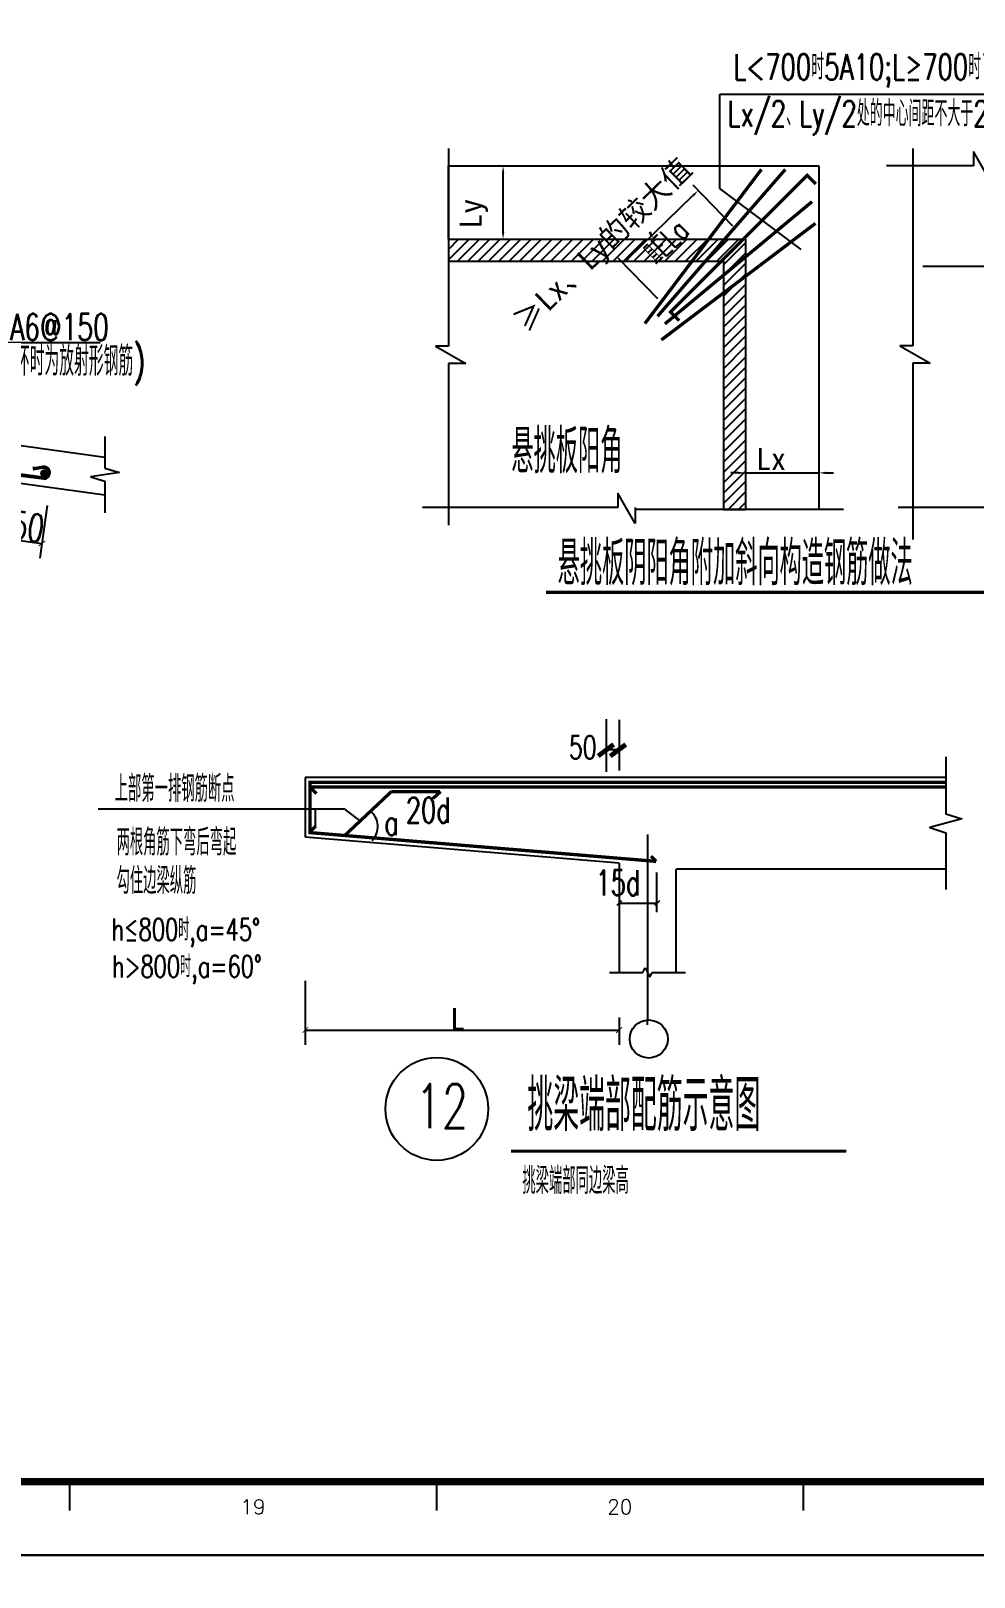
# Model space of a CAD drawing. Header units: inches. Extents: x 18712 to 314639, y 0 to 420500.
# Drawn here: x 110687 to 123541, y 336102 to 357171 of the extents above; entities that cross this region are included whole.
import ezdxf
from ezdxf.enums import TextEntityAlignment as Align
from ezdxf.lldxf.tags import DXFTag

# ---------------------------------------------------------------- set-up
doc = ezdxf.new("R2010")
doc.units = ezdxf.units.IN
doc.header["$LTSCALE"] = 1000
doc.header["$MEASUREMENT"] = 0
doc.layers.get('0').update_dxf_attribs({"true_color": 0xffffff})
for name, color, linetype, true_color in [('1', 7, 'Continuous', 0xffffff), ('2', 1, 'Continuous', 0xff0000), ('21', 1, 'Continuous', 0xff0000), ('3', 7, 'Continuous', 0xadadad), ('BEAM', 6, 'Continuous', 0xff00ff), ('DIM', 3, 'Continuous', 0x00ff00), ('PUB_WINDW', 7, 'Continuous', 0xffffff), ('STEEL', 7, 'Continuous', 0xffffff), ('TEXT', 7, 'Continuous', 0xffffff), ('THIN', 7, 'Continuous', 0xffffff), ('TK', 7, 'Continuous', 0xffffff), ('WALL', 2, 'Continuous', 0xffff00), ('ZG-图框层', 4, 'Continuous', 0x00ffff), ('楼板负筋钢筋', 1, 'Continuous', 0xff0000), ('结-详图-填充', 9, 'Continuous', 0x808080)]:
    doc.layers.add(name, color=color, linetype=linetype, true_color=true_color)
doc.styles.add('ISOCP', font='txt.shx', dxfattribs={"height": 0.2, "bigfont": 'gbcbig.shx'})
doc.styles.add('TSSD_Rein', font='txt.shx', dxfattribs={"height": 0.2, "bigfont": 'gbcbig.shx'})
tags = doc.linetypes.add('DASHDOT2', pattern=[0.5, 0.25, -0.125, 0, -0.125]).pattern_tags.tags
tags[10:11] = [DXFTag(74, 4), DXFTag(75, 0), DXFTag(340, '0'), DXFTag(46, 0.0), DXFTag(50, 0.0), DXFTag(44, 0.0), DXFTag(45, 0.0)]
tags[8:9] = [DXFTag(74, 4), DXFTag(75, 0), DXFTag(340, '0'), DXFTag(46, 0.0), DXFTag(50, 0.0), DXFTag(44, 0.0), DXFTag(45, 0.0)]
tags[6:7] = [DXFTag(74, 4), DXFTag(75, 0), DXFTag(340, '0'), DXFTag(46, 0.0), DXFTag(50, 0.0), DXFTag(44, 0.0), DXFTag(45, 0.0)]
tags[4:5] = [DXFTag(74, 4), DXFTag(75, 0), DXFTag(340, '0'), DXFTag(46, 0.0), DXFTag(50, 0.0), DXFTag(44, 0.0), DXFTag(45, 0.0)]
doc.dimstyles.new('TSSD_100_100$0', dxfattribs={"dimtxt": 300, "dimasz": 100, "dimexe": 100, "dimexo": 250, "dimgap": 100, "dimtad": 1, "dimdec": 0, "dimzin": 0, "dimdsep": 46, "dimtxsty": 'Standard', "dimcen": 0, "dimclrd": 256, "dimclre": 256, "dimclrt": 7, "dimadec": 0, "dimazin": 0, "dimtfac": 1, "dimtdec": 4, "dimtix": 1, "dimtmove": 2, "dimatfit": 3, "dimfxl": 1, "dimtolj": 1, "dimtzin": 0, "dimarcsym": 0})
doc.dimstyles.new('TSSD_1_1', dxfattribs={"dimtxt": 300, "dimasz": 80, "dimexe": 200, "dimexo": 250, "dimgap": 60, "dimtad": 1, "dimdec": 0, "dimzin": 0, "dimdsep": 46, "dimtxsty": 'Standard', "dimblk": 'ARCHTICK', "dimblk1": 'ARCHTICK', "dimblk2": 'ARCHTICK', "dimcen": 0, "dimclrd": 256, "dimclre": 256, "dimclrt": 7, "dimadec": 0, "dimazin": 0, "dimtfac": 1, "dimtdec": 4, "dimtix": 1, "dimtmove": 2, "dimatfit": 3, "dimldrblk": 'ARCHTICK', "dimfxl": 1, "dimtolj": 1, "dimtzin": 0, "dimarcsym": 0})

# ---------------------------------------------------------------- blocks, each defined once
blk = doc.blocks.new('_ArchTick')
at = {"color": 0, "linetype": 'ByBlock', "const_width": 0.15}
blk.add_lwpolyline([(-0.5, -0.5), (0.5, 0.5)], dxfattribs=at)
blk = doc.blocks.new('*D77')
at = {"layer": 'Defpoints', "color": 0, "transparency": 16777216}
for p in [(109713, 351120), (110942, 350949), (110836, 350186)]:
    blk.add_point(p, dxfattribs=at)
at = {"layer": 'DIM', "lineweight": -2, "transparency": 16777216}
for p, q in [((109679, 350872), (109580, 350158)), ((110907, 350702), (110809, 349988)), ((109607, 350357), (110836, 350186))]:
    blk.add_line(p, q, dxfattribs=at)
at = {"layer": 'DIM', "lineweight": -2, "transparency": 16777216, "xscale": 80, "yscale": 80, "zscale": 80}
for p, rotation in [((109607, 350357), 172.1125920622401), ((110836, 350186), 352.11259206224)]:
    blk.add_blockref('_ArchTick', p, dxfattribs=dict(at, rotation=rotation))
at = {"layer": 'DIM', "color": 7, "true_color": 0xffffff, "transparency": 16777216, "insert": (110077, 350473), "char_height": 300, "attachment_point": 5, "rotation": 352.1126}
blk.add_mtext('\\A1;1240', dxfattribs=at)
blk = doc.blocks.new('*D101')
at = {"layer": 'Defpoints', "color": 0, "transparency": 16777216}
for p in [(114426, 344475), (118702, 343977), (118702, 343556)]:
    blk.add_point(p, dxfattribs=at)
at = {"layer": 'DIM', "lineweight": -2, "transparency": 16777216}
for p, q in [((114426, 344225), (114426, 343356)), ((118702, 343727), (118702, 343356)), ((114426, 343556), (118702, 343556))]:
    blk.add_line(p, q, dxfattribs=at)
at = {"layer": 'DIM', "lineweight": -2, "transparency": 16777216, "xscale": 80, "yscale": 80, "zscale": 80, "rotation": 180}
blk.add_blockref('_ArchTick', (114426, 343556), dxfattribs=at)
at = {"layer": 'DIM', "lineweight": -2, "transparency": 16777216, "xscale": 80, "yscale": 80, "zscale": 80}
blk.add_blockref('_ArchTick', (118702, 343556), dxfattribs=at)
at = {"layer": 'DIM', "color": 7, "true_color": 0xffffff, "transparency": 16777216, "insert": (116503, 343706), "char_height": 300, "attachment_point": 5}
blk.add_mtext('\\A1;L', dxfattribs=at)
blk = doc.blocks.new('*D103')
at = {"layer": 'Defpoints', "color": 0, "transparency": 16777216}
for p in [(120426, 351338), (121426, 351338), (121426, 351149)]:
    blk.add_point(p, dxfattribs=at)
at = {"layer": 'DIM', "lineweight": -2, "transparency": 16777216}
for p, q in [((120326, 351149), (120226, 351149)), ((120426, 351149), (121426, 351149)), ((120426, 351088), (120426, 351049)), ((121426, 351088), (121426, 351049)), ((121526, 351149), (121626, 351149))]:
    blk.add_line(p, q, dxfattribs=at)
at = {"layer": 'DIM', "transparency": 16777216}
for points in [[(120326, 351132), (120326, 351165), (120426, 351149)], [(121526, 351165), (121526, 351132), (121426, 351149)]]:
    blk.add_solid(points, dxfattribs=at)
at = {"layer": 'DIM', "color": 7, "true_color": 0xffffff, "transparency": 16777216, "insert": (120773, 351339), "char_height": 300, "attachment_point": 5}
blk.add_mtext('\\A1;Lx', dxfattribs=at)
blk = doc.blocks.new('*D104')
at = {"layer": 'Defpoints', "color": 0, "transparency": 16777216}
for p in [(116761, 355332), (117122, 355332), (116761, 354332)]:
    blk.add_point(p, dxfattribs=at)
at = {"layer": 'DIM', "lineweight": -2, "transparency": 16777216}
for p, q in [((117011, 355332), (117222, 355332)), ((117122, 354432), (117122, 355232)), ((117011, 354332), (117222, 354332))]:
    blk.add_line(p, q, dxfattribs=at)
at = {"layer": 'DIM', "transparency": 16777216}
for points in [[(117138, 355232), (117105, 355232), (117122, 355332)], [(117105, 354432), (117138, 354432), (117122, 354332)]]:
    blk.add_solid(points, dxfattribs=at)
at = {"layer": 'DIM', "color": 7, "true_color": 0xffffff, "transparency": 16777216, "insert": (116723, 354679), "char_height": 300, "attachment_point": 5, "rotation": 90}
blk.add_mtext('\\A1;Ly', dxfattribs=at)
blk = doc.blocks.new('*D105')
at = {"layer": 'Defpoints', "color": 0, "transparency": 16777216}
for p in [(119781, 354997), (120426, 354332), (119404, 353339)]:
    blk.add_point(p, dxfattribs=at)
at = {"layer": 'DIM', "lineweight": -2, "transparency": 16777216}
for p, q in [((120252, 354511), (119711, 355068)), ((118830, 354074), (119709, 354927)), ((119230, 353519), (118689, 354076))]:
    blk.add_line(p, q, dxfattribs=at)
at = {"layer": 'DIM', "transparency": 16777216}
for points in [[(119721, 354915), (119698, 354939), (119781, 354997)], [(118819, 354086), (118842, 354062), (118759, 354004)]]:
    blk.add_solid(points, dxfattribs=at)
at = {"layer": 'DIM', "color": 7, "true_color": 0xffffff, "transparency": 16777216, "insert": (118505, 354229), "char_height": 300, "attachment_point": 5, "rotation": 44.1531}
blk.add_mtext('\\A1;≥Lx、Ly的较大值', dxfattribs=at)

msp = doc.modelspace()

# ---------------------------------------------------------------- hatches: boundary and pattern name
at = {"layer": '结-详图-填充'}
h = msp.add_hatch(dxfattribs=at)
h.set_pattern_fill('METAL', color=256, scale=16129, angle=45, style=0)
h.set_pattern_definition([(45, (-1631961.86, 136881.94), (-70.710678, 70.710678), [])])
h.paths.add_polyline_path([(120126.4, 354032), (120126.4, 350650.4), (120426.4, 350650.4), (120426.4, 354332), (116378.5, 354332), (116378.5, 354032)], flags=0)

# ---------------------------------------------------------------- linework, layer by layer
at = {"lineweight": -3}
for p, q in [((120075.7, 356307.2), (124866.7, 356307.2)), ((116378.5, 355571.1), (116378.5, 352874.5)), ((122705.2, 355571.1), (122705.2, 352881.4)), ((123533, 355529), (123533, 355332)), ((123769.5, 355115.2), (123533, 355529)), ((116378.5, 354332), (116378.5, 355332)), ((116378.5, 355332), (121426.4, 355332)), ((121426.4, 355332), (121426.4, 350650.4)), ((123533, 355332), (122346.2, 355332)), ((122841.7, 353965), (130290.1, 353965)), ((116378.5, 352874.5), (116201.1, 352874.5)), ((116201.1, 352874.5), (116615, 352638.1)), ((122705.2, 352881.4), (122527.8, 352881.4)), ((122527.8, 352881.4), (122941.7, 352645)), ((116378.5, 352638.1), (116378.5, 350438.4)), ((116615, 352638.1), (116378.5, 352638.1)), ((122941.7, 352645), (122705.2, 352645)), ((122705.2, 352645), (122705.2, 350241.4)), ((118684.5, 350871.8), (118684.5, 350674.8)), ((118921, 350458.1), (118684.5, 350871.8)), ((118684.5, 350674.8), (116023.7, 350674.8)), ((118921, 350674.8), (118921, 350458.1)), ((121759.4, 350650.4), (118921, 350650.4)), ((125641.9, 350674.8), (122508.1, 350674.8)), ((118529.3, 347076.9), (118529.3, 347793.9)), ((118527.5, 347380.1), (118704, 347380.1)), ((111603.9, 346572.9), (114954.7, 346572.9)), ((114564.4, 346329.7), (114564.4, 346572.9)), ((114954.7, 346572.9), (115172.6, 346404.1)), ((119217.1, 345160.3), (119217.1, 345702.1)), ((118702, 345284.1), (119217.1, 345284.1))]:
    msp.add_line(p, q, dxfattribs=at)
at = {"color": 2, "lineweight": -3, "true_color": 0xffff00}
for p, q in [((118703.8, 347783.1), (118703.8, 347095.1)), ((118702, 345831.5), (114425.2, 346186)), ((118702, 345831.5), (118702, 344341.1))]:
    msp.add_line(p, q, dxfattribs=at)
at = {"lineweight": -3, "const_width": 45}
for points in [[(119054.2, 353183.6), (120642.9, 355284.4)], [(119226.1, 353282.1), (120967.7, 355283.6)], [(119521.5, 353222), (119404.1, 353339.5), (121266.5, 355201.8), (121384, 355084.4)], [(119327.2, 353178.7), (121332.7, 354845)], [(119278, 352959.8), (121378.8, 354548.5)], [(117707.1, 349521.6), (127348.7, 349521.6)]]:
    msp.add_lwpolyline(points, dxfattribs=at)
at = {"color": 1, "lineweight": -3, "true_color": 0xff0000, "const_width": 65.2}
for points in [[(118628.6, 347448.7), (118417.6, 347290.6)], [(118793.5, 347447.4), (118582.6, 347289.3)]]:
    msp.add_lwpolyline(points, dxfattribs=at)
at = {"lineweight": -3}
msp.add_circle((116218.3, 342480.7), 700, dxfattribs=at)
msp.add_arc((115136.5, 346328.5), 276.9, 316.91537, 50.23253, dxfattribs=at)
at = {"layer": '1', "lineweight": -3}
for p, q in [((123155.5, 346997.9), (114425.2, 346997.9)), ((114425.2, 346997.9), (114425.2, 346186)), ((123155.5, 345750.7), (119479.6, 345750.7)), ((119479.6, 344341.1), (119479.6, 345750.7)), ((118572.4, 344341.1), (119026, 344341.1)), ((119026, 344341.1), (119058.4, 344405.9)), ((119058.4, 344405.9), (119123.2, 344276.3)), ((119123.2, 344276.3), (119155.6, 344341.1)), ((119155.6, 344341.1), (119609.2, 344341.1))]:
    msp.add_line(p, q, dxfattribs=at)
at = {"layer": '2', "lineweight": -3}
for p, q in [((118766.8, 346933.1), (118313.2, 346933.1)), ((119407.6, 346933.1), (118766.8, 346933.1))]:
    msp.add_line(p, q, dxfattribs=at)
at = {"layer": '2', "lineweight": -3, "const_width": 45}
for points in [[(114489, 346868.3), (123155.5, 346868.3)], [(114489, 346868.3), (114579.1, 346778.2)], [(123155.5, 346933.1), (114490, 346933.1), (114490, 346246.7), (118701.8, 345896.8)], [(115599.4, 346805.7), (114963.6, 346207.3)], [(115599.4, 346805.7), (116260.1, 346805.7)], [(116270.2, 346806.2), (116165.8, 346711.2)], [(114481.2, 346246.9), (114568.4, 346334.1)], [(118701.8, 345896.8), (119208.3, 345854.7)], [(119208.3, 345854.7), (119136.4, 345926.7)]]:
    msp.add_lwpolyline(points, dxfattribs=at)
at = {"layer": '21', "lineweight": -3, "const_width": 45}
msp.add_lwpolyline([(117230.9, 341905.8), (121801.8, 341905.8)], dxfattribs=at)
at = {"layer": '3', "lineweight": -3}
for p, q in [((118511.4, 347354.4), (118576.2, 347419.2)), ((118677.5, 347354.4), (118742.3, 347419.2)), ((118676.3, 345258.5), (118741.1, 345323.3)), ((119191.5, 345258.5), (119256.3, 345323.3)), ((119090.8, 343628.3), (119090.8, 343706.1))]:
    msp.add_line(p, q, dxfattribs=at)
at = {"layer": '3', "linetype": 'DASHDOT2', "lineweight": -3}
msp.add_line((119090.8, 346220.3), (119090.8, 343706.1), dxfattribs=at)
at = {"layer": '3', "lineweight": -3}
msp.add_circle((119106.3, 343434), 259.2, dxfattribs=at)
at = {"layer": 'BEAM', "lineweight": -3}
for p, q in [((116378.5, 354332), (120426.4, 354332)), ((120426.4, 354332), (120426.4, 350650.4)), ((116378.5, 354032), (120126.4, 354032)), ((120126.4, 354032), (120126.4, 350650.4))]:
    msp.add_line(p, q, dxfattribs=at)
at = {"layer": 'PUB_WINDW', "lineweight": -3, "const_width": 49.8}
msp.add_lwpolyline([(110891.7, 351147.8, -1), (110841.5, 351147.8, -1)], format="xyb", close=True, dxfattribs=at)
at = {"layer": 'STEEL', "color": 1, "lineweight": -3, "true_color": 0xff0000}
for p, q in [((110714.9, 351228.7), (110864.9, 351212.9)), ((110864.9, 351062.9), (109800.5, 351194.9))]:
    msp.add_line(p, q, dxfattribs=at)
at = {"layer": 'STEEL', "color": 1, "lineweight": -3, "true_color": 0xff0000, "const_width": 45}
msp.add_lwpolyline([(110712.2, 351202.2), (110862.2, 351228.9, -1), (110862.2, 351078.9), (109797.8, 351225.4), (109797.8, 354092.4)], format="xyb", dxfattribs=at)
at = {"layer": 'STEEL', "color": 1, "lineweight": -3, "true_color": 0xff0000}
for centre, radius, start, end in [((110845.4, 351140.9), 25, 0, 180), ((110845.4, 351140.9), 25, 180, 0), ((110864.9, 351137.9), 75, 270, 90)]:
    msp.add_arc(centre, radius, start, end, dxfattribs=at)
at = {"layer": 'THIN', "lineweight": -3}
msp.add_lwpolyline([(123155.5, 347277.9), (123155.5, 346504.3), (123375.5, 346434.3), (122935.5, 346314.3), (123155.5, 346244.3), (123155.5, 345470.7)], dxfattribs=at)
at = {"layer": 'TK', "lineweight": -3}
for p, q in [((111212.2, 337400), (111212.2, 337008.7)), ((116212.2, 337400), (116212.2, 337008.7)), ((121212.2, 337400), (121212.2, 337008.7))]:
    msp.add_line(p, q, dxfattribs=at)
for points in [[(18712.2, 420500), (18712.2, 336400), (137612.2, 336400), (137612.2, 420500)], [(18712.2, 336400), (18712.2, 252300), (137612.2, 252300), (137612.2, 336400)]]:
    msp.add_lwpolyline(points, close=True, dxfattribs=at)
at = {"layer": 'TK', "lineweight": -3, "const_width": 100}
msp.add_lwpolyline([(21212.2, 419500), (21212.2, 337400), (136612.2, 337400), (136612.2, 419500)], close=True, dxfattribs=at)
at = {"layer": 'WALL', "color": 3, "lineweight": -3, "true_color": 0x00ff00}
msp.add_line((111630.1, 352920.4), (109880.6, 352920.4), dxfattribs=at)
at = {"layer": 'WALL', "color": 7, "lineweight": -3, "true_color": 0xffffff}
for p, q in [((111695, 350845.1), (104349.3, 351862.7)), ((110251.9, 351563.2), (111695, 351363.3))]:
    msp.add_line(p, q, dxfattribs=at)
at = {"layer": 'WALL', "lineweight": -3}
for p, q in [((111693.2, 351642.6), (111693.2, 351214.5)), ((111893.2, 351154.5), (111497.4, 351095.2)), ((111497.4, 351095.2), (111693.2, 351034.5)), ((111693.2, 351214.5), (111893.2, 351154.5)), ((111693.2, 351034.5), (111693.2, 350606.4))]:
    msp.add_line(p, q, dxfattribs=at)
at = {"layer": 'ZG-图框层', "lineweight": -3}
for points in [[(18712.2, 336400), (137612.2, 336400), (137612.2, 420500), (18712.2, 420500)], [(18712.2, 252300), (137612.2, 252300), (137612.2, 336400), (18712.2, 336400)]]:
    msp.add_lwpolyline(points, close=True, dxfattribs=at)
at = {"layer": 'ZG-图框层', "lineweight": -3, "const_width": 100}
msp.add_lwpolyline([(21212.2, 337400), (136612.2, 337400), (136612.2, 419500), (21212.2, 419500)], close=True, dxfattribs=at)
at = {"layer": '楼板负筋钢筋', "color": 6, "linetype": 'ByBlock', "lineweight": -3, "true_color": 0xff00ff}
for p, q in [((120075.7, 355024), (120075.7, 356307.2)), ((121182.8, 354191.1), (120075.7, 355024)), ((116378.5, 354332), (116378.5, 354032)), ((120126.4, 350650.4), (120426.4, 350650.4))]:
    msp.add_line(p, q, dxfattribs=at)

# ---------------------------------------------------------------- texts
at = {"style": 'TSSD_Rein', "width": 0.7}
for s, height, p in [('A6@150', 360, (110400.5, 352955.2)), ('(圆环时为放射形钢筋)', 400, (110098.6, 352471.9)), ('上部第一排钢筋断点', 360, (111828.9, 346665.5)), ('20d', 343.04, (115798.1, 346381.5)), ('a', 343, (115503, 346211.7)), ('两根角筋下弯后弯起', 360, (111853.7, 345935.6)), ('勾住边梁纵筋', 360, (111853.7, 345410.4)), ('15d', 343.04, (118382.8, 345391.6)), ('h≤800时,a=45°', 300, (111785.5, 344775.7)), ('h>800时,a=60°', 300, (111792.6, 344274.2)), ('12', 600, (115926.9, 342219.1)), ('挑梁端部同边梁高', 360, (117384, 341323.7))]:
    msp.add_text(s, height=height, dxfattribs=at).set_placement(p)
msp.add_text('≥250', height=375, rotation=352, dxfattribs=at).set_placement((109925.9, 350326.5))
msp.add_text('50', height=315, dxfattribs=at).set_placement((118207.6, 347252.6), align=Align.CENTER)
at = {"color": 1, "true_color": 0xff0000, "style": 'TSSD_Rein', "width": 0.7}
msp.add_text('挑梁端部配筋示意图', height=700, dxfattribs=at).set_placement((117452.4, 342180.4))
at = {"layer": 'TEXT', "style": 'TSSD_Rein', "width": 0.7}
for s, p in [('L<700时5A10;L≥700时7A12', (120261.4, 356506.1)), ('Lx/2、Ly/2处的中心间距不大于200', (120180.6, 355870.3))]:
    msp.add_text(s, height=350, dxfattribs=at).set_placement(p)
msp.add_text('且ÉLa', height=300, rotation=44.15314, dxfattribs=at).set_placement((119215.6, 353970))
at = {"layer": 'TEXT', "color": 3, "true_color": 0x00ff00, "style": 'TSSD_Rein', "width": 0.7}
for s, p in [('悬挑板阳角', (117234.9, 351143.6)), ('悬挑板阴阳角附加斜向构造钢筋做法   附图(十)', (117865.8, 349618.3))]:
    msp.add_text(s, height=600, dxfattribs=at).set_placement(p)
at = {"layer": 'TK', "style": 'ISOCP'}
for s, p in [('19', (113712.2, 337058.7)), ('20', (118712.2, 337058.7))]:
    msp.add_text(s, height=200, dxfattribs=at).set_placement(p, align=Align.MIDDLE_CENTER)

# ---------------------------------------------------------------- dimensions: what is measured, and where the dimension line sits
at = {"layer": 'DIM'}
for base, p1, p2, angle, text, dimstyle, picture, middle, dimtype in [((119781, 354996.7), (119404.1, 353339.5), (120426.4, 354332), 44.15314, '≥Lx、Ly的较大值', 'TSSD_100_100$0', '*D105', (118505.2, 354229), 161), ((117121.7, 355332), (116761.4, 354332), (116761.4, 355332), 270, 'Ly', 'TSSD_100_100$0', '*D104', (116722.8, 354679), 160), ((121426.4, 351148.8), (120426.4, 351337.8), (121426.4, 351337.8), 180, 'Lx', 'TSSD_100_100$0', '*D103', (120773.4, 351338.8), 160), ((110836.1, 350186.3), (109713.2, 351119.6), (110941.8, 350949.4), 352.11259, '1240', 'TSSD_1_1', '*D77', (110077.1, 350473.2), 161), ((118702, 343556), (114425.6, 344475.5), (118702, 343977.2), 180, 'L', 'TSSD_1_1', '*D101', (116502.6, 343706), 160)]:
    dim = msp.add_linear_dim(base=base, p1=p1, p2=p2, angle=angle, text=text, dimstyle=dimstyle, override={"dimscale": 1, "dimlfac": 1}, dxfattribs=at)
    dim.commit()
    dim.dimension.update_dxf_attribs({"geometry": picture, "text_midpoint": middle, "dimtype": dimtype})

doc.saveas('drawing.dxf')
